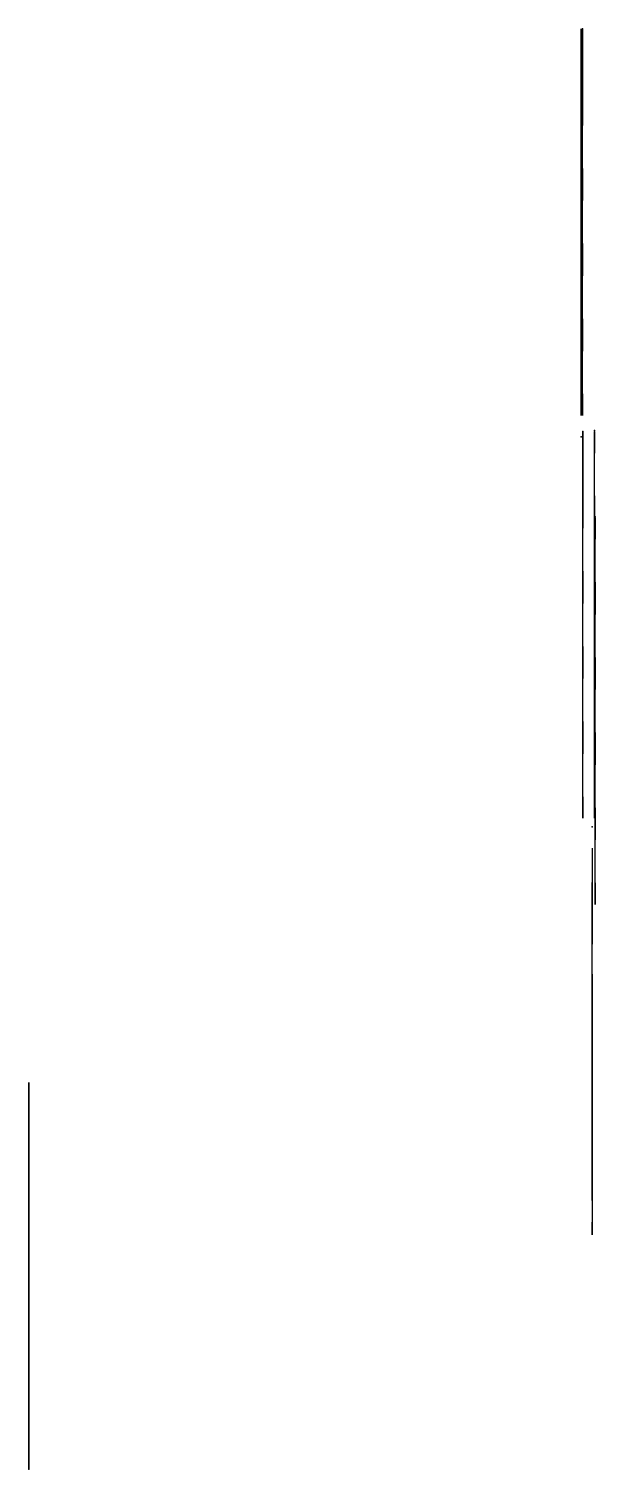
# Model space of a CAD drawing. Header units: centimetres. Extents: x 0 to 13.2, y 0 to 33.5.
import ezdxf

# ---------------------------------------------------------------- set-up
doc = ezdxf.new("R2010")
doc.units = ezdxf.units.CM
doc.header["$MEASUREMENT"] = 0
for name, color, linetype in [('DATAIL24 v1_Sketch1', 7, 'Continuous'), ('detail34_hole v3_Sketch1', 7, 'Continuous'), ('detail34_many_holes v1_Sketch1', 7, 'Continuous'), ('GG v2_Sketch1', 7, 'Continuous'), ('TOPx2 v1_Sketch1', 7, 'Continuous')]:
    doc.layers.add(name, color=color, linetype=linetype)

# ---------------------------------------------------------------- blocks, each defined once
blk = doc.blocks.new('TOPx2v1')
at = {"layer": 'TOPx2 v1_Sketch1'}
for p, q in [((0, 0, 0.5), (0.3, 0, 0.5)), ((0.3, 0, 1.5), (0, 0, 1.5)), ((0, 0, 2.25), (0.3, 0, 2.25)), ((0.3, 0, 3.25), (0, 0, 3.25)), ((0.3, 0, 5), (0, 0, 5)), ((0, 0, 5.75), (0.3, 0, 5.75)), ((0, 0, 4), (0.3, 0, 4)), ((0.3, 0, 6.75), (0, 0, 6.75)), ((0, 0), (0.5, 0)), ((0, 0, 7.5), (0.3, 0, 7.5)), ((0.3, 0, 8.5), (0, 0, 8.5)), ((0, 0, 9), (0, 0, 8.5)), ((0, 0, 5.75), (0, 0, 5)), ((0, 0, 0.5), (0, 0)), ((0.5, 0, 9), (0, 0, 9)), ((0, 0, 7.5), (0, 0, 6.75)), ((0, 0, 4), (0, 0, 3.25)), ((0, 0, 2.25), (0, 0, 1.5)), ((0.3, 0, 2.25), (0.3, 0, 3.25)), ((0.3, 0, 0.5), (0.3, 0, 1.5)), ((0.3, 0, 5.75), (0.3, 0, 6.75)), ((0.3, 0, 4), (0.3, 0, 5)), ((0.3, 0, 7.5), (0.3, 0, 8.5)), ((0.5, 0, 0.3), (0.5, 0)), ((0.5, 0, 9), (1.5, 0, 9)), ((1.5, 0, 0.3), (0.5, 0, 0.3)), ((1.5, 0, 8.7), (0.5, 0, 8.7)), ((0.5, 0, 8.7), (0.5, 0, 9)), ((1.5, 0), (2.25, 0)), ((1.5, 0), (1.5, 0, 0.3)), ((1.5, 0, 9), (1.5, 0, 8.7)), ((2.25, 0, 9), (1.5, 0, 9)), ((3.25, 0, 0.3), (2.25, 0, 0.3)), ((2.25, 0, 8.7), (2.25, 0, 9)), ((2.25, 0, 0.3), (2.25, 0)), ((3.25, 0, 8.7), (2.25, 0, 8.7)), ((3.25, 0), (4, 0)), ((3.25, 0, 9), (3.25, 0, 8.7)), ((3.25, 0), (3.25, 0, 0.3)), ((4, 0, 9), (3.25, 0, 9)), ((5, 0, 0.3), (4, 0, 0.3)), ((5, 0, 8.7), (4, 0, 8.7)), ((4, 0, 8.7), (4, 0, 9)), ((4, 0, 0.3), (4, 0)), ((5, 0), (5.75, 0)), ((5.75, 0, 9), (5, 0, 9)), ((5, 0), (5, 0, 0.3)), ((5, 0, 9), (5, 0, 8.7)), ((6.75, 0, 8.7), (5.75, 0, 8.7)), ((6.75, 0, 0.3), (5.75, 0, 0.3)), ((5.75, 0, 0.3), (5.75, 0)), ((5.75, 0, 8.7), (5.75, 0, 9)), ((6.75, 0), (6.75, 0, 0.3)), ((7.5, 0, 9), (6.75, 0, 9)), ((6.75, 0, 9), (6.75, 0, 8.7)), ((6.75, 0), (7.5, 0)), ((8.5, 0, 0.3), (7.5, 0, 0.3)), ((7.5, 0, 8.7), (7.5, 0, 9)), ((8.5, 0, 8.7), (7.5, 0, 8.7)), ((7.5, 0, 0.3), (7.5, 0)), ((8.5, 0), (9, 0)), ((9, 0, 9), (8.5, 0, 9)), ((8.5, 0, 9), (8.5, 0, 8.7)), ((8.5, 0), (8.5, 0, 0.3)), ((8.757, 0, 7.509), (8.757, 0, 8.509)), ((8.757, 0, 2.259), (8.757, 0, 3.259)), ((9, 0, 5.759), (8.757, 0, 5.759)), ((8.757, 0, 3.259), (9, 0, 3.259)), ((9, 0, 7.509), (8.757, 0, 7.509)), ((8.757, 0, 8.509), (9, 0, 8.509)), ((9, 0, 4.009), (8.757, 0, 4.009)), ((8.757, 0, 6.759), (9, 0, 6.759)), ((9, 0, 0.509), (8.757, 0, 0.509)), ((9, 0, 2.259), (8.757, 0, 2.259)), ((8.757, 0, 5.759), (8.757, 0, 6.759)), ((8.757, 0, 1.509), (9, 0, 1.509)), ((8.757, 0, 0.509), (8.757, 0, 1.509)), ((8.757, 0, 4.009), (8.757, 0, 5.009)), ((8.757, 0, 5.009), (9, 0, 5.009)), ((9, 0, 1.509), (9, 0, 2.259)), ((9, 0, 8.509), (9, 0, 9)), ((9, 0, 3.259), (9, 0, 4.009)), ((9, 0, 6.759), (9, 0, 7.509)), ((9, 0, 5.009), (9, 0, 5.759)), ((9, 0), (9, 0, 0.509))]:
    blk.add_line(p, q, dxfattribs=at)
blk.add_point((0, 0), dxfattribs=at)
blk = doc.blocks.new('DATAIL24v1')
at = {"layer": 'DATAIL24 v1_Sketch1'}
for p, q in [((1.525, 5.279), (0.525, 5.279)), ((0.525, 5.279), (0.525, 4.979)), ((1.525, 4.979), (1.525, 5.279)), ((2.275, 5.279), (2.275, 4.979)), ((3.275, 5.279), (2.275, 5.279)), ((3.275, 4.979), (3.275, 5.279)), ((5.025, 5.279), (4.025, 5.279)), ((4.025, 5.279), (4.025, 4.979)), ((5.025, 4.979), (5.025, 5.279)), ((6.775, 5.279), (5.775, 5.279)), ((5.775, 5.279), (5.775, 4.979)), ((6.775, 4.979), (6.775, 5.279)), ((8.525, 5.279), (7.525, 5.279)), ((7.525, 5.279), (7.525, 4.979)), ((8.525, 4.979), (8.525, 5.279)), ((0.025, 4.479), (0.025, 4.979)), ((0.025, 4.979), (0.525, 4.979)), ((1.525, 4.979), (2.275, 4.979)), ((3.275, 4.979), (4.025, 4.979)), ((5.025, 4.979), (5.775, 4.979)), ((6.775, 4.979), (7.525, 4.979)), ((8.525, 4.979), (9.025, 4.979)), ((9.025, 4.979), (9.025, 4.479)), ((0.325, 4.479), (0.025, 4.479)), ((0.325, 3.479), (0.325, 4.479)), ((8.725, 4.479), (9.025, 4.479)), ((8.725, 3.479), (8.725, 4.479)), ((0.025, 2.345), (0.025, 3.479)), ((0.025, 3.479), (0.325, 3.479)), ((9.025, 3.479), (8.725, 3.479)), ((9.025, 3.479), (9.025, 2.345)), ((0.325, 2.345), (0.025, 2.345)), ((0.325, 1.345), (0.325, 2.345)), ((8.725, 2.345), (9.025, 2.345)), ((8.725, 1.345), (8.725, 2.345)), ((0.025, 1.345), (0.325, 1.345)), ((0.025, 0.212), (0.025, 1.345)), ((9.025, 1.345), (8.725, 1.345)), ((9.025, 1.345), (9.025, 0.212)), ((0.325, 0.212), (0.025, 0.212)), ((0.325, -0.788), (0.325, 0.212)), ((8.725, -0.788), (8.725, 0.212)), ((8.725, 0.212), (9.025, 0.212)), ((0.025, -0.788), (0.325, -0.788)), ((0.025, -1.921), (0.025, -0.788)), ((9.025, -0.788), (8.725, -0.788)), ((9.025, -0.788), (9.025, -1.921)), ((0.325, -1.921), (0.025, -1.921)), ((0.325, -2.921), (0.325, -1.921)), ((8.725, -1.921), (9.025, -1.921)), ((8.725, -2.921), (8.725, -1.921)), ((0.025, -2.921), (0.325, -2.921)), ((0.025, -3.421), (0.025, -2.921)), ((9.025, -2.921), (8.725, -2.921)), ((9.025, -2.921), (9.025, -3.421)), ((0.525, -3.421), (0.025, -3.421)), ((0.525, -3.721), (0.525, -3.421)), ((1.525, -3.421), (1.525, -3.721)), ((2.275, -3.421), (1.525, -3.421)), ((2.275, -3.721), (2.275, -3.421)), ((3.275, -3.421), (3.275, -3.721)), ((4.025, -3.421), (3.275, -3.421)), ((4.025, -3.721), (4.025, -3.421)), ((5.025, -3.421), (5.025, -3.721)), ((5.775, -3.421), (5.025, -3.421)), ((5.775, -3.721), (5.775, -3.421)), ((6.775, -3.421), (6.775, -3.721)), ((7.525, -3.421), (6.775, -3.421)), ((7.525, -3.721), (7.525, -3.421)), ((8.525, -3.421), (8.525, -3.721)), ((9.025, -3.421), (8.525, -3.421)), ((1.525, -3.721), (0.525, -3.721)), ((3.275, -3.721), (2.275, -3.721)), ((5.025, -3.721), (4.025, -3.721)), ((6.775, -3.721), (5.775, -3.721)), ((8.525, -3.721), (7.525, -3.721))]:
    blk.add_line(p, q, dxfattribs=at)
blk.add_point((0, 0), dxfattribs=at)
blk = doc.blocks.new('detail34_holev3')
at = {"layer": 'detail34_hole v3_Sketch1'}
for p, q in [((0, 9.2, 2), (0, 9.5, 2)), ((0, 9.2, -5), (0, 9.5, -5)), ((0, 9.5, -5), (0, 9.5, -6)), ((0, 9.5, -6), (0, 9.2, -6)), ((0, 9.5, -3.25), (0, 9.5, -4.25)), ((0, 9.5, 2), (0, 9.5, 1)), ((0, 9.5, 0.25), (0, 9.5, -0.75)), ((0, 9.5, -0.75), (0, 9.2, -0.75)), ((0, 9.2, 0.25), (0, 9.5, 0.25)), ((0, 9.2, 2), (0, 9.5, 2)), ((0, 9.2, 2), (0, 9.5, 2)), ((0, 9.5, 1), (0, 9.2, 1)), ((0, 9.2, -1.5), (0, 9.5, -1.5)), ((0, 9.5, -2.5), (0, 9.2, -2.5)), ((0, 9.2, -3.25), (0, 9.5, -3.25)), ((0, 9.2, -6), (0, 9.5, -6)), ((0, 9.5, -1.5), (0, 9.5, -2.5)), ((0, 9.5, -4.25), (0, 9.2, -4.25)), ((0, 8.7, 2.2), (0, 9.2, 2.2)), ((0, 9.2, 2.2), (0, 9.2, 2)), ((0, 9.2, -4.25), (0, 9.2, -5)), ((0, 9.2, -2.5), (0, 9.2, -3.25)), ((0, 9.2, -0.75), (0, 9.2, -1.5)), ((0, 9.2, 1), (0, 9.2, 0.25)), ((0, 8.7, -6.2), (0, 9.2, -6.2)), ((0, 9.2, -6.2), (0, 9.2, -6)), ((0, 8.7, 2.5), (0, 7.7, 2.5)), ((0, 8.7, 2.5), (0, 8.7, 2.2)), ((0, 7.7, 2.5), (0, 8.7, 2.5)), ((0, 7.7, -6.5), (0, 8.7, -6.5)), ((0, 8.7, -6.5), (0, 8.7, -6.2)), ((0, 7.7, -6.5), (0, 8.7, -6.5)), ((0, 7.934, -5.379), (0, 5.034, -5.379)), ((0, 7.934, 1.321), (0, 7.934, -5.379)), ((0, 5.034, 1.321), (0, 7.934, 1.321)), ((0, 6.567, 2.2), (0, 7.7, 2.2)), ((0, 7.7, 2.2), (0, 7.7, 2.5)), ((0, 7.7, -6.2), (0, 7.7, -6.5)), ((0, 7.7, -6.2), (0, 6.567, -6.2)), ((0, 6.567, 2.5), (0, 6.567, 2.2)), ((0, 6.567, 2.5), (0, 5.567, 2.5)), ((0, 5.567, 2.5), (0, 6.567, 2.5)), ((0, 6.567, -6.5), (0, 6.567, -6.2)), ((0, 5.567, -6.5), (0, 6.567, -6.5)), ((0, 5.567, -6.5), (0, 6.567, -6.5)), ((0, 4.433, 2.2), (0, 5.567, 2.2)), ((0, 5.567, 2.2), (0, 5.567, 2.5)), ((0, 5.567, -6.2), (0, 5.567, -6.5)), ((0, 5.567, -6.2), (0, 4.433, -6.2)), ((0, 5.034, -5.379), (0, 5.034, 1.321)), ((0, 4.433, 2.5), (0, 3.433, 2.5)), ((0, 3.433, 2.5), (0, 4.433, 2.5)), ((0, 4.433, 2.5), (0, 4.433, 2.2)), ((0, 3.433, -6.5), (0, 4.433, -6.5)), ((0, 4.433, -6.5), (0, 4.433, -6.2)), ((0, 3.433, -6.5), (0, 4.433, -6.5)), ((0, 3.433, 2.2), (0, 3.433, 2.5)), ((0, 3.433, 2.2), (0, 2.3, 2.2)), ((0, 3.433, -6.2), (0, 2.3, -6.2)), ((0, 3.433, -6.2), (0, 3.433, -6.5)), ((0, 1.3, 2.5), (0, 2.3, 2.5)), ((0, 2.3, 2.5), (0, 2.3, 2.2)), ((0, 2.3, 2.5), (0, 1.3, 2.5)), ((0, 1.3, -6.5), (0, 2.3, -6.5)), ((0, 1.3, -6.5), (0, 2.3, -6.5)), ((0, 2.3, -6.5), (0, 2.3, -6.2)), ((0, 1.3, 2.2), (0, 1.3, 2.5)), ((0, 0.8, 2.2), (0, 1.3, 2.2)), ((0, 0.8, -6.2), (0, 1.3, -6.2)), ((0, 1.3, -6.2), (0, 1.3, -6.5)), ((0, 0.5, 0.25), (0, 0.8, 0.25)), ((0, 0.5, 2), (0, 0.8, 2)), ((0, 0.5, 1), (0, 0.8, 1)), ((0, 0.5, -0.75), (0, 0.8, -0.75)), ((0, 0.8, 2), (0, 0.8, 2.2)), ((0, 0.8, -6), (0, 0.8, -6.2)), ((0, 0.5, -6), (0, 0.8, -6)), ((0, 0.5, -3.25), (0, 0.8, -3.25)), ((0, 0.5, -4.25), (0, 0.8, -4.25)), ((0, 0.8, -0.75), (0, 0.8, -1.5)), ((0, 0.8, 1), (0, 0.8, 0.25)), ((0, 0.5, -1.5), (0, 0.8, -1.5)), ((0, 0.5, -5), (0, 0.8, -5)), ((0, 0.8, -4.25), (0, 0.8, -5)), ((0, 0.5, -2.5), (0, 0.8, -2.5)), ((0, 0.8, -2.5), (0, 0.8, -3.25)), ((0, 0.5, 0.25), (0, 0.5, -0.75)), ((0, 0.5, 2), (0, 0.5, 1)), ((0, 0.5, 2), (0, 0.5, 1)), ((0, 0.5, -1.5), (0, 0.5, -2.5)), ((0, 0.5, -5), (0, 0.5, -6)), ((0, 0.5, -3.25), (0, 0.5, -4.25))]:
    blk.add_line(p, q, dxfattribs=at)
at = {"layer": 'detail34_hole v3_Sketch1', "extrusion": (1, 0, 0)}
for centre in [(3.992, 0.234), (2.492, 0.252)]:
    blk.add_circle(centre, 0.237, dxfattribs=at)
at = {"layer": 'detail34_hole v3_Sketch1'}
blk.add_point((0, 0), dxfattribs=at)
blk = doc.blocks.new('detail34_many_holesv1')
at = {"layer": 'detail34_many_holes v1_Sketch1'}
for p, q in [((0, 9.2, -6), (0, 9.5, -6)), ((0, 9.2, 2), (0, 9.5, 2)), ((0, 9.2, -5), (0, 9.5, -5)), ((0, 9.5, 0.25), (0, 9.5, -0.75)), ((0, 9.2, -1.5), (0, 9.5, -1.5)), ((0, 9.2, -3.25), (0, 9.5, -3.25)), ((0, 9.5, 2), (0, 9.5, 1)), ((0, 9.2, 2), (0, 9.5, 2)), ((0, 9.5, 1), (0, 9.2, 1)), ((0, 9.5, -6), (0, 9.2, -6)), ((0, 9.5, -3.25), (0, 9.5, -4.25)), ((0, 9.5, -0.75), (0, 9.2, -0.75)), ((0, 9.2, 2), (0, 9.5, 2)), ((0, 9.5, -5), (0, 9.5, -6)), ((0, 9.2, 0.25), (0, 9.5, 0.25)), ((0, 9.5, -4.25), (0, 9.2, -4.25)), ((0, 9.5, -1.5), (0, 9.5, -2.5)), ((0, 9.5, -2.5), (0, 9.2, -2.5)), ((0, 8.7, -6.2), (0, 9.2, -6.2)), ((0, 9.2, -6.2), (0, 9.2, -6)), ((0, 8.7, 2.2), (0, 9.2, 2.2)), ((0, 9.2, 2.2), (0, 9.2, 2)), ((0, 9.2, -2.5), (0, 9.2, -3.25)), ((0, 9.2, -0.75), (0, 9.2, -1.5)), ((0, 9.2, 1), (0, 9.2, 0.25)), ((0, 9.2, -4.25), (0, 9.2, -5)), ((0, 7.7, -6.5), (0, 8.7, -6.5)), ((0, 7.7, 2.5), (0, 8.7, 2.5)), ((0, 8.7, 2.5), (0, 8.7, 2.2)), ((0, 8.7, 2.5), (0, 7.7, 2.5)), ((0, 8.7, -6.5), (0, 8.7, -6.2)), ((0, 7.7, -6.5), (0, 8.7, -6.5)), ((0, 8.265, -2.038), (0, 8.265, -0.236)), ((0, 2.965, -2.537), (0, 8.194, -2.537)), ((0, 7.765, -2.537), (0, 7.766, -2.537)), ((0, 7.766, 0.263), (0, 7.765, 0.263)), ((0, 7.765, 0.263), (0, 2.965, 0.263)), ((0, 7.7, -6.2), (0, 7.7, -6.5)), ((0, 6.567, 2.2), (0, 7.7, 2.2)), ((0, 7.7, 2.2), (0, 7.7, 2.5)), ((0, 7.7, -6.2), (0, 6.567, -6.2)), ((0, 6.567, -6.5), (0, 6.567, -6.2)), ((0, 5.567, -6.5), (0, 6.567, -6.5)), ((0, 6.567, 2.5), (0, 5.567, 2.5)), ((0, 5.567, 2.5), (0, 6.567, 2.5)), ((0, 6.567, 2.5), (0, 6.567, 2.2)), ((0, 5.567, -6.5), (0, 6.567, -6.5)), ((0, 5.939, -3.477), (0, 5.939, -4.077)), ((0, 5.539, -3.477), (0, 5.939, -3.477)), ((0, 5.939, -4.077), (0, 5.539, -4.077)), ((0, 4.433, 2.2), (0, 5.567, 2.2)), ((0, 5.567, -6.2), (0, 5.567, -6.5)), ((0, 5.567, 2.2), (0, 5.567, 2.5)), ((0, 5.567, -6.2), (0, 4.433, -6.2)), ((0, 5.539, -4.077), (0, 5.539, -3.477)), ((0, 4.433, 2.5), (0, 4.433, 2.2)), ((0, 3.433, 2.5), (0, 4.433, 2.5)), ((0, 3.433, -6.5), (0, 4.433, -6.5)), ((0, 4.433, 2.5), (0, 3.433, 2.5)), ((0, 4.433, -6.5), (0, 4.433, -6.2)), ((0, 3.433, -6.5), (0, 4.433, -6.5)), ((0, 3.433, -6.2), (0, 3.433, -6.5)), ((0, 3.433, 2.2), (0, 2.3, 2.2)), ((0, 3.433, 2.2), (0, 3.433, 2.5)), ((0, 3.433, -6.2), (0, 2.3, -6.2)), ((0, 2.265, -1.937), (0, 2.965, -1.937)), ((0, 2.965, -0.337), (0, 2.265, -0.337)), ((0, 2.965, -1.937), (0, 2.965, -2.537)), ((0, 2.965, 0.263), (0, 2.965, -0.337)), ((0, 1.3, -6.5), (0, 2.3, -6.5)), ((0, 2.3, -6.5), (0, 2.3, -6.2)), ((0, 2.3, 2.5), (0, 2.3, 2.2)), ((0, 1.3, 2.5), (0, 2.3, 2.5)), ((0, 2.3, 2.5), (0, 1.3, 2.5)), ((0, 1.3, -6.5), (0, 2.3, -6.5)), ((0, 2.265, -0.337), (0, 2.265, -1.937)), ((0, 0.8, 2.2), (0, 1.3, 2.2)), ((0, 1.3, -6.2), (0, 1.3, -6.5)), ((0, 1.3, 2.2), (0, 1.3, 2.5)), ((0, 0.8, -6.2), (0, 1.3, -6.2)), ((0, 0.5, -3.25), (0, 0.8, -3.25)), ((0, 0.8, 1), (0, 0.8, 0.25)), ((0, 0.5, 1), (0, 0.8, 1)), ((0, 0.5, -6), (0, 0.8, -6)), ((0, 0.8, -6), (0, 0.8, -6.2)), ((0, 0.8, -0.75), (0, 0.8, -1.5)), ((0, 0.5, -4.25), (0, 0.8, -4.25)), ((0, 0.5, -5), (0, 0.8, -5)), ((0, 0.8, 2), (0, 0.8, 2.2)), ((0, 0.5, 0.25), (0, 0.8, 0.25)), ((0, 0.5, -2.5), (0, 0.8, -2.5)), ((0, 0.5, 2), (0, 0.8, 2)), ((0, 0.5, -0.75), (0, 0.8, -0.75)), ((0, 0.5, -1.5), (0, 0.8, -1.5)), ((0, 0.8, -2.5), (0, 0.8, -3.25)), ((0, 0.8, -4.25), (0, 0.8, -5)), ((0, 0.5, -1.5), (0, 0.5, -2.5)), ((0, 0.5, -3.25), (0, 0.5, -4.25)), ((0, 0.5, 2), (0, 0.5, 1)), ((0, 0.5, 0.25), (0, 0.5, -0.75)), ((0, 0.5, -5), (0, 0.5, -6)), ((0, 0.5, 2), (0, 0.5, 1))]:
    blk.add_line(p, q, dxfattribs=at)
at = {"layer": 'detail34_many_holes v1_Sketch1', "extrusion": (1, 0, 0)}
blk.add_circle((3.465, -3.657), 0.845, dxfattribs=at)
for centre, start, end in [((7.766, -0.236), 0, 90), ((7.766, -2.038), 270, 0)]:
    blk.add_arc(centre, 0.499, start, end, dxfattribs=at)
at = {"layer": 'detail34_many_holes v1_Sketch1'}
for p in [(0, 8.265, 0.263), (0, 0)]:
    blk.add_point(p, dxfattribs=at)

msp = doc.modelspace()

# ---------------------------------------------------------------- linework, layer by layer
at = {"layer": 'GG v2_Sketch1'}
for p, q in [((0, 8.7, 1.5), (0, 9, 1.5)), ((0, 9, 5.75), (0, 8.7, 5.75)), ((0, 9, 0.5), (0, 8.7, 0.5)), ((0, 8.7, 6.75), (0, 9, 6.75)), ((0, 9, 8.5), (0, 9, 7.5)), ((0, 9, 5), (0, 9, 4)), ((0, 9, 4), (0, 8.7, 4)), ((0, 9, 6.75), (0, 9, 5.75)), ((0, 8.7, 8.5), (0, 9, 8.5)), ((0, 9, 3.25), (0, 9, 2.25)), ((0, 9, 2.25), (0, 8.7, 2.25)), ((0, 9, 1.5), (0, 9, 0.5)), ((0, 8.7, 5), (0, 9, 5)), ((0, 9, 7.5), (0, 8.7, 7.5)), ((0, 8.7, 3.25), (0, 9, 3.25)), ((0, 8.7, 2.25), (0, 8.7, 1.5)), ((0, 8.7, 0.3), (0, 8.2, 0.3)), ((0, 8.7, 8.7), (0, 8.7, 8.5)), ((0, 8.7, 7.5), (0, 8.7, 6.75)), ((0, 8.7, 5.75), (0, 8.7, 5)), ((0, 8.2, 8.7), (0, 8.7, 8.7)), ((0, 8.7, 4), (0, 8.7, 3.25)), ((0, 8.7, 0.5), (0, 8.7, 0.3)), ((0, 8.2, 9), (0, 8.2, 8.7)), ((0, 8.2, 0.3), (0, 8.2, 0)), ((0, 8.2, 0), (0, 7.2, 0)), ((0, 7.2, 9), (0, 8.2, 9)), ((0, 4.816, 1.115), (0, 7.516, 1.115)), ((0, 7.516, 7.815), (0, 4.816, 7.815)), ((0, 7.516, 1.115), (0, 7.516, 7.815)), ((0, 7.2, 0), (0, 7.2, 0.3)), ((0, 7.2, 0.3), (0, 6.067, 0.3)), ((0, 7.2, 8.7), (0, 7.2, 9)), ((0, 6.067, 8.7), (0, 7.2, 8.7)), ((0, 6.067, 0.3), (0, 6.067, 0)), ((0, 6.067, 0), (0, 5.067, 0)), ((0, 6.067, 9), (0, 6.067, 8.7)), ((0, 5.067, 9), (0, 6.067, 9)), ((0, 5.067, 0), (0, 5.067, 0.3)), ((0, 5.067, 0.3), (0, 3.933, 0.3)), ((0, 3.933, 8.7), (0, 5.067, 8.7)), ((0, 5.067, 8.7), (0, 5.067, 9)), ((0, 4.816, 7.815), (0, 4.816, 1.115)), ((0, 3.933, 0.3), (0, 3.933, 0)), ((0, 3.933, 0), (0, 2.933, 0)), ((0, 3.933, 9), (0, 3.933, 8.7)), ((0, 2.933, 9), (0, 3.933, 9)), ((0, 2.933, 0), (0, 2.933, 0.3)), ((0, 1.8, 8.7), (0, 2.933, 8.7)), ((0, 2.933, 0.3), (0, 1.8, 0.3)), ((0, 2.933, 8.7), (0, 2.933, 9)), ((0, 0.8, 9), (0, 1.8, 9)), ((0, 1.8, 0), (0, 0.8, 0)), ((0, 1.8, 9), (0, 1.8, 8.7)), ((0, 1.8, 0.3), (0, 1.8, 0)), ((0, 0.8, 0), (0, 0.8, 0.3)), ((0, 0.8, 8.7), (0, 0.8, 9)), ((0, 0.3, 8.7), (0, 0.8, 8.7)), ((0, 0.8, 0.3), (0, 0.3, 0.3)), ((0, 0.3, 4), (0, 0, 4)), ((0, 0.3, 5.75), (0, 0, 5.75)), ((0, 0, 3.25), (0, 0.3, 3.25)), ((0, 0.3, 5), (0, 0.3, 5.75)), ((0, 0, 8.5), (0, 0.3, 8.5)), ((0, 0.3, 6.75), (0, 0.3, 7.5)), ((0, 0, 6.75), (0, 0.3, 6.75)), ((0, 0.3, 1.5), (0, 0.3, 2.25)), ((0, 0, 5), (0, 0.3, 5)), ((0, 0, 1.5), (0, 0.3, 1.5)), ((0, 0.3, 7.5), (0, 0, 7.5)), ((0, 0.3, 3.25), (0, 0.3, 4)), ((0, 0.3, 0.3), (0, 0.3, 0.5)), ((0, 0.3, 2.25), (0, 0, 2.25)), ((0, 0.3, 0.5), (0, 0, 0.5)), ((0, 0.3, 8.5), (0, 0.3, 8.7)), ((0, 0, 2.25), (0, 0, 3.25)), ((0, 0, 7.5), (0, 0, 8.5)), ((0, 0, 4), (0, 0, 5)), ((0, 0, 0.5), (0, 0, 1.5)), ((0, 0, 5.75), (0, 0, 6.75))]:
    msp.add_line(p, q, dxfattribs=at)
msp.add_point((0, 0, 0), dxfattribs=at)

# ---------------------------------------------------------------- block references
at = {"extrusion": (3.94443e-09, -3.94443e-09, 1)}
msp.add_blockref('detail34_many_holesv1', (12.858, 24.025, 6.585), dxfattribs=at)
for name, p, rotation in [('TOPx2v1', (12.889, 33.526, -9.756), 270.0000000000003), ('TOPx2v1', (12.895, 24.152, 0.078), 270.0000000000002), ('detail34_holev3', (13.11, 14.952, 6.578), 180)]:
    msp.add_blockref(name, p, dxfattribs=dict(rotation=rotation))
at = {"extrusion": (-1, -4.5e-15, 6.8e-15)}
msp.add_blockref('DATAIL24v1', (-24.177, 14.618, -13.169), dxfattribs=at)
at = {"extrusion": (-1, -4.4e-15, 2.99e-14)}
msp.add_blockref('DATAIL24v1', (-22.17, -6.463, -13.183), dxfattribs=at)

doc.saveas('drawing.dxf')
